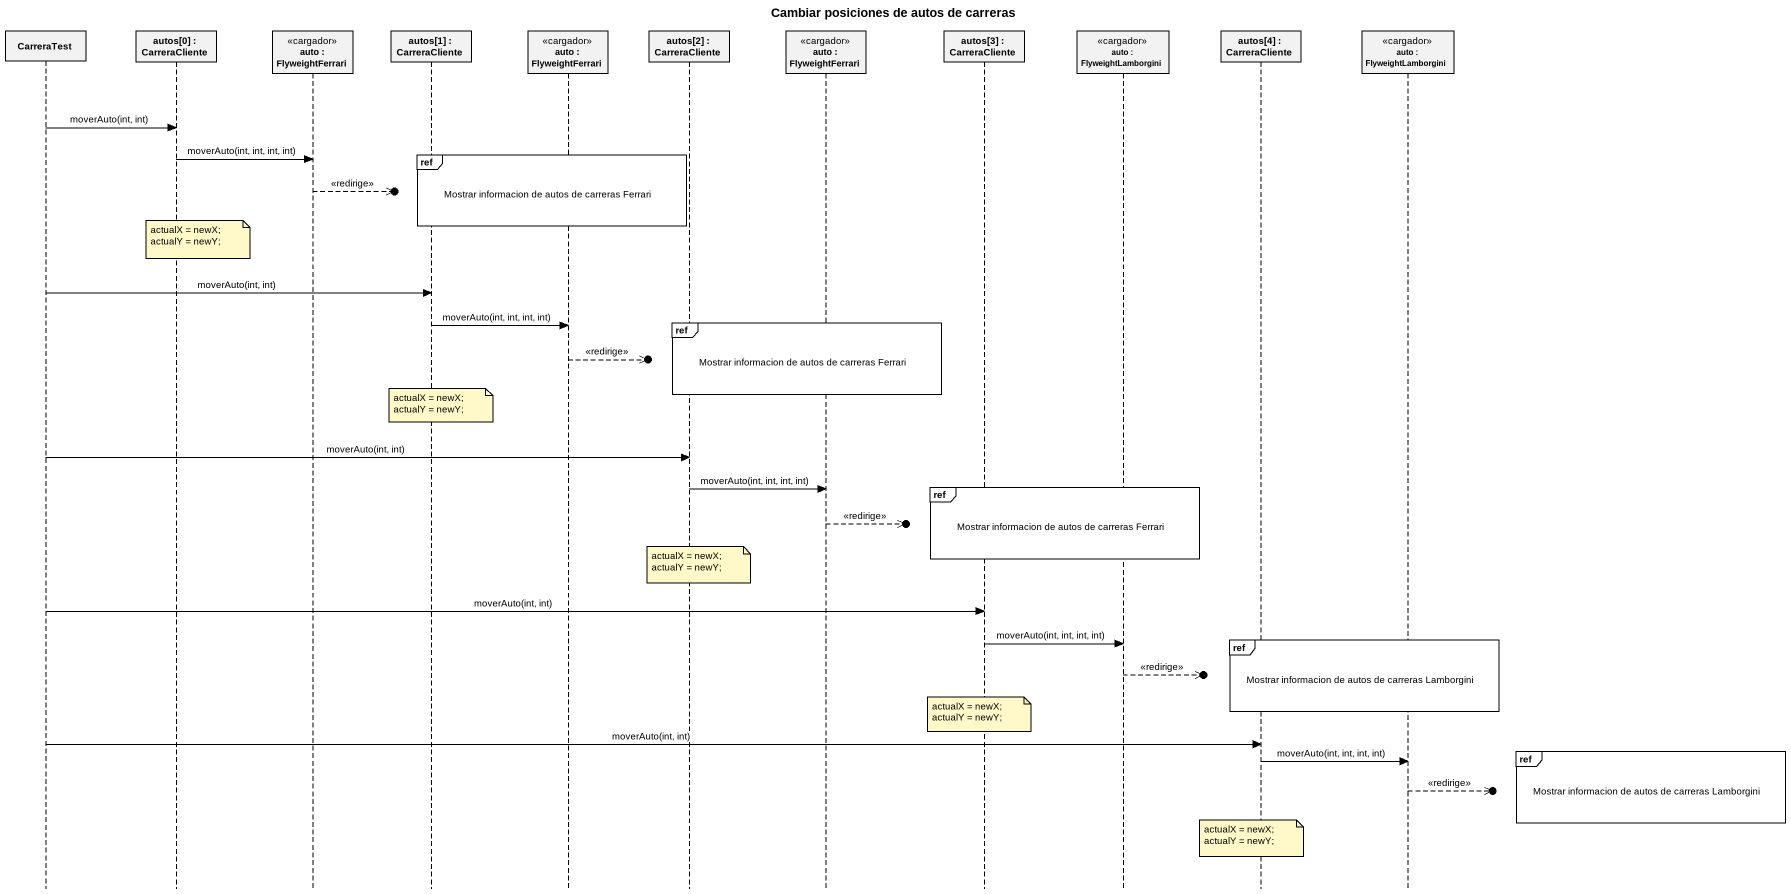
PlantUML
@startuml
title Cambiar posiciones de autos de carreras
hide footbox
participant CarreraTest
participant "autos[0] : CarreraCliente" as autos_0
participant "auto : FlyweightFerrari" as auto <<cargador>>
participant "autos[1] : CarreraCliente" as autos_1
participant "auto : FlyweightFerrari" as auto_2 <<cargador>>
participant "autos[2] : CarreraCliente" as autos_2
participant "auto : FlyweightFerrari" as auto_3 <<cargador>>
participant "autos[3] : CarreraCliente" as autos_3
participant "auto : FlyweightLamborgini" as auto_4 <<cargador>>
participant "autos[4] : CarreraCliente" as autos_4
participant "auto : FlyweightLamborgini" as auto_5 <<cargador>>

CarreraTest -> autos_0 : moverAuto(int, int)
ref over autos_1, auto_2 : Mostrar informacion de autos de carreras Ferrari
autos_0 -> auto : moverAuto(int, int, int, int)
auto -->>o] : <<redirige>>
note over autos_0
  actualX = newX;
  actualY = newY;
end note
CarreraTest -> autos_1 : moverAuto(int, int)
ref over autos_2, auto_3 : Mostrar informacion de autos de carreras Ferrari
autos_1 -> auto_2 : moverAuto(int, int, int, int)
auto_2 -->>o] : <<redirige>>
note over autos_1
  actualX = newX;
  actualY = newY;
end note
CarreraTest -> autos_2 : moverAuto(int, int)
ref over autos_3, auto_4 : Mostrar informacion de autos de carreras Ferrari
autos_2 -> auto_3 : moverAuto(int, int, int, int)
auto_3 -->>o] : <<redirige>>
note over autos_2
  actualX = newX;
  actualY = newY;
end note
CarreraTest -> autos_3 : moverAuto(int, int)
ref over autos_4, auto_5 : Mostrar informacion de autos de carreras Lamborgini
autos_3 -> auto_4 : moverAuto(int, int, int, int)
auto_4 -->>o] : <<redirige>>
note over autos_3
  actualX = newX;
  actualY = newY;
end note
CarreraTest -> autos_4 : moverAuto(int, int)
ref over auto_5 : Mostrar informacion de autos de carreras Lamborgini
autos_4 -> auto_5 : moverAuto(int, int, int, int)
auto_5 -->>o] : <<redirige>>
note over autos_4
  actualX = newX;
  actualY = newY;
end note
@enduml
